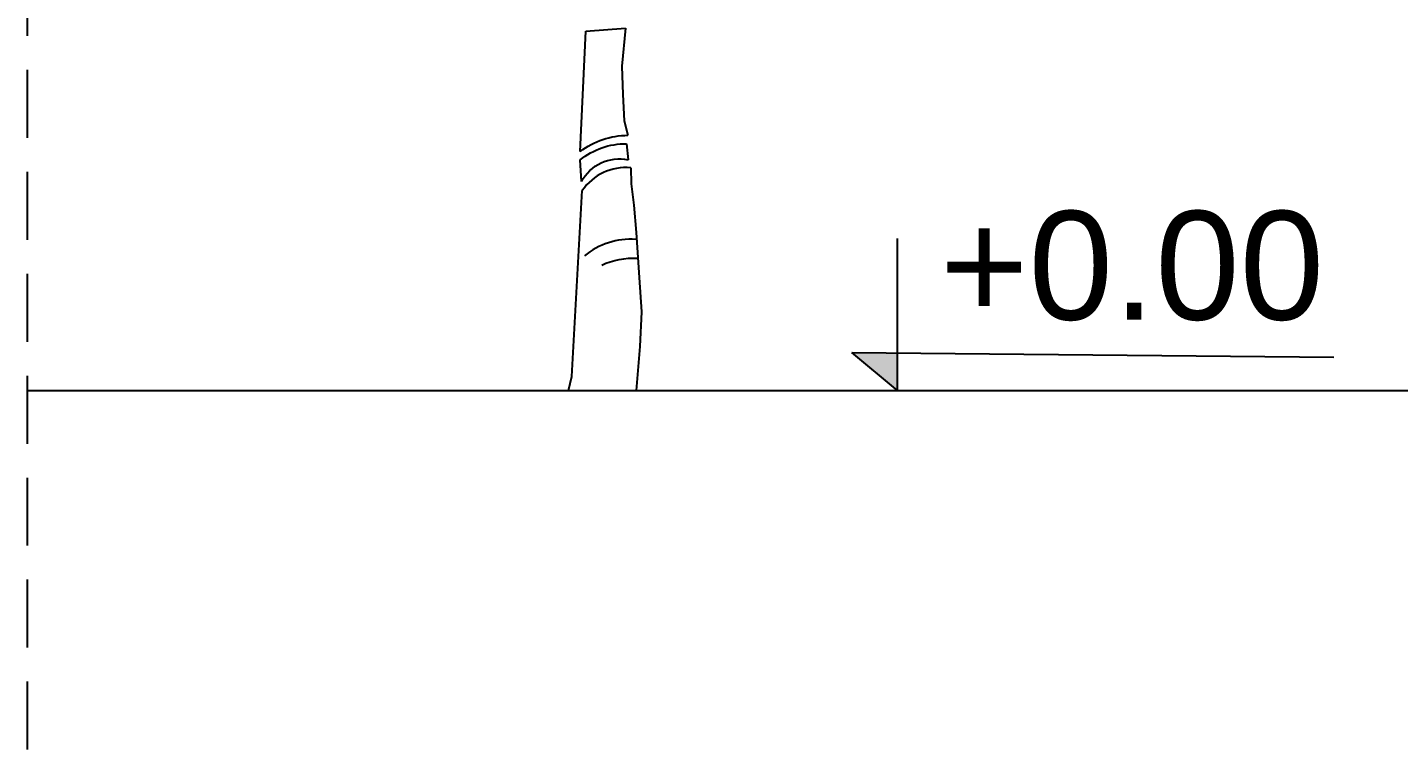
# Model space of a CAD drawing. Header units: millimetres. Extents: x 1515.2 to 1579.7, y 986.4 to 1013.2.
# Drawn here: x 1516.13 to 1521.18, y 1003.26 to 1005.92 of the extents above; entities that cross this region are included whole.
import ezdxf

# ---------------------------------------------------------------- set-up
doc = ezdxf.new("R2010")
doc.units = ezdxf.units.MM
doc.linetypes.add('CACHE', pattern=[0.375, 0.25, -0.125])
doc.layers.add('Cotations', color=1, linetype='Continuous')
doc.layers.add('Limites', color=7, linetype='Continuous')
doc.styles.get("Standard").update_dxf_attribs({"font": 'arial.ttf'})

# ---------------------------------------------------------------- blocks, each defined once
blk = doc.blocks.new('E13')
at = {"color": 45, "true_color": 0xba8d4a}
for p, q in [((1.2566, 16.9899), (1.2718, 17.312)), ((1.2718, 17.312), (1.3777, 17.3198)), ((1.3777, 17.3198), (1.368, 17.2182)), ((1.368, 17.2182), (1.3706, 17.1423)), ((1.3706, 17.1423), (1.3739, 17.0719)), ((1.3739, 17.0719), (1.3842, 17.0332)), ((1.3916, 16.9463), (1.3932, 16.9037)), ((1.2344, 16.3879), (1.2619, 16.8853)), ((1.3932, 16.9037), (1.4002, 16.8463)), ((1.4002, 16.8463), (1.4059, 16.7727)), ((1.4059, 16.7727), (1.4141, 16.6527)), ((1.4141, 16.6527), (1.4201, 16.5613)), ((1.4201, 16.5613), (1.4159, 16.4677)), ((1.4159, 16.4677), (1.4064, 16.35))]:
    blk.add_line(p, q, dxfattribs=at)
at = {"color": 47, "true_color": 0x8d6a35}
for p, q in [((1.3805, 17.0103), (1.3848, 16.9675)), ((1.2596, 16.9092), (1.2565, 16.9674)), ((1.2252, 16.35), (1.2344, 16.3879))]:
    blk.add_line(p, q, dxfattribs=at)
at = {"color": 45, "true_color": 0xba8d4a, "extrusion": (0, 0, -1)}
blk.add_ellipse((1.3857, 16.8191), major_axis=(0.169, 0.1315), ratio=1, start_param=-1.556919, end_param=-0.916997, dxfattribs=at)
at = {"color": 47, "true_color": 0x8d6a35, "extrusion": (0, 0, -1)}
for centre, major_axis, start_param, end_param in [((1.3775, 16.8182), (-0.118, 0.1517), 6.262862, 6.95973), ((1.3611, 16.8548), (0.0909, 0.0707), 4.294084, 5.580261), ((1.3968, 16.5093), (0.1541, 0.1198), 4.934791, 5.439497)]:
    blk.add_ellipse(centre, major_axis=major_axis, ratio=1, start_param=start_param, end_param=end_param, dxfattribs=at)
at = {"color": 45, "true_color": 0xba8d4a}
blk.add_ellipse((1.3794, 16.8037), major_axis=(-0.0879, 0.113), ratio=1, start_param=5.536991, end_param=6.586303, dxfattribs=at)
at = {"color": 47, "true_color": 0x8d6a35}
blk.add_ellipse((1.3918, 16.56), major_axis=(-0.1198, 0.1541), ratio=1, start_param=5.556078, end_param=6.31117, dxfattribs=at)

msp = doc.modelspace()

# ---------------------------------------------------------------- hatches: boundary and pattern name
at = {"layer": 'Cotations', "transparency": 33554687}
h = msp.add_hatch(color=256, dxfattribs=at)
h.dxf.hatch_style = 1
h.paths.add_polyline_path([(1519.165, 1004.7238), (1519.3323, 1004.5833), (1519.3323, 1004.7222)])

# ---------------------------------------------------------------- linework, layer by layer
at = {"layer": 'Cotations'}
for p, q in [((1519.3323, 1004.5833), (1519.3323, 1005.143)), ((1519.3323, 1004.5833), (1519.165, 1004.7238)), ((1519.165, 1004.7238), (1520.9376, 1004.7067))]:
    msp.add_line(p, q, dxfattribs=at)
at = {"layer": 'Limites', "linetype": 'CACHE', "transparency": 33554636}
msp.add_line((1516.1316, 1003.2633), (1516.1316, 1013.1233), dxfattribs=at)
at = {"layer": 'Limites'}
msp.add_line((1516.1316, 1004.5833), (1540.6216, 1004.5833), dxfattribs=at)

# ---------------------------------------------------------------- block references
at = {"color": 45, "true_color": 0xba8d4a, "xscale": 1.37477329816057, "yscale": 1.37477329816057, "zscale": 1.37477329816057}
msp.add_blockref('E13', (1516.4381, 982.1058), dxfattribs=at)

# ---------------------------------------------------------------- texts
at = {"layer": 'Cotations', "insert": (1519.4887, 1005.2442), "char_height": 0.4, "attachment_point": 1}
msp.add_mtext_dynamic_manual_height_columns('+0.00', width=2.332076, gutter_width=12.5, heights=[0.613], dxfattribs=at)

doc.saveas('drawing.dxf')
